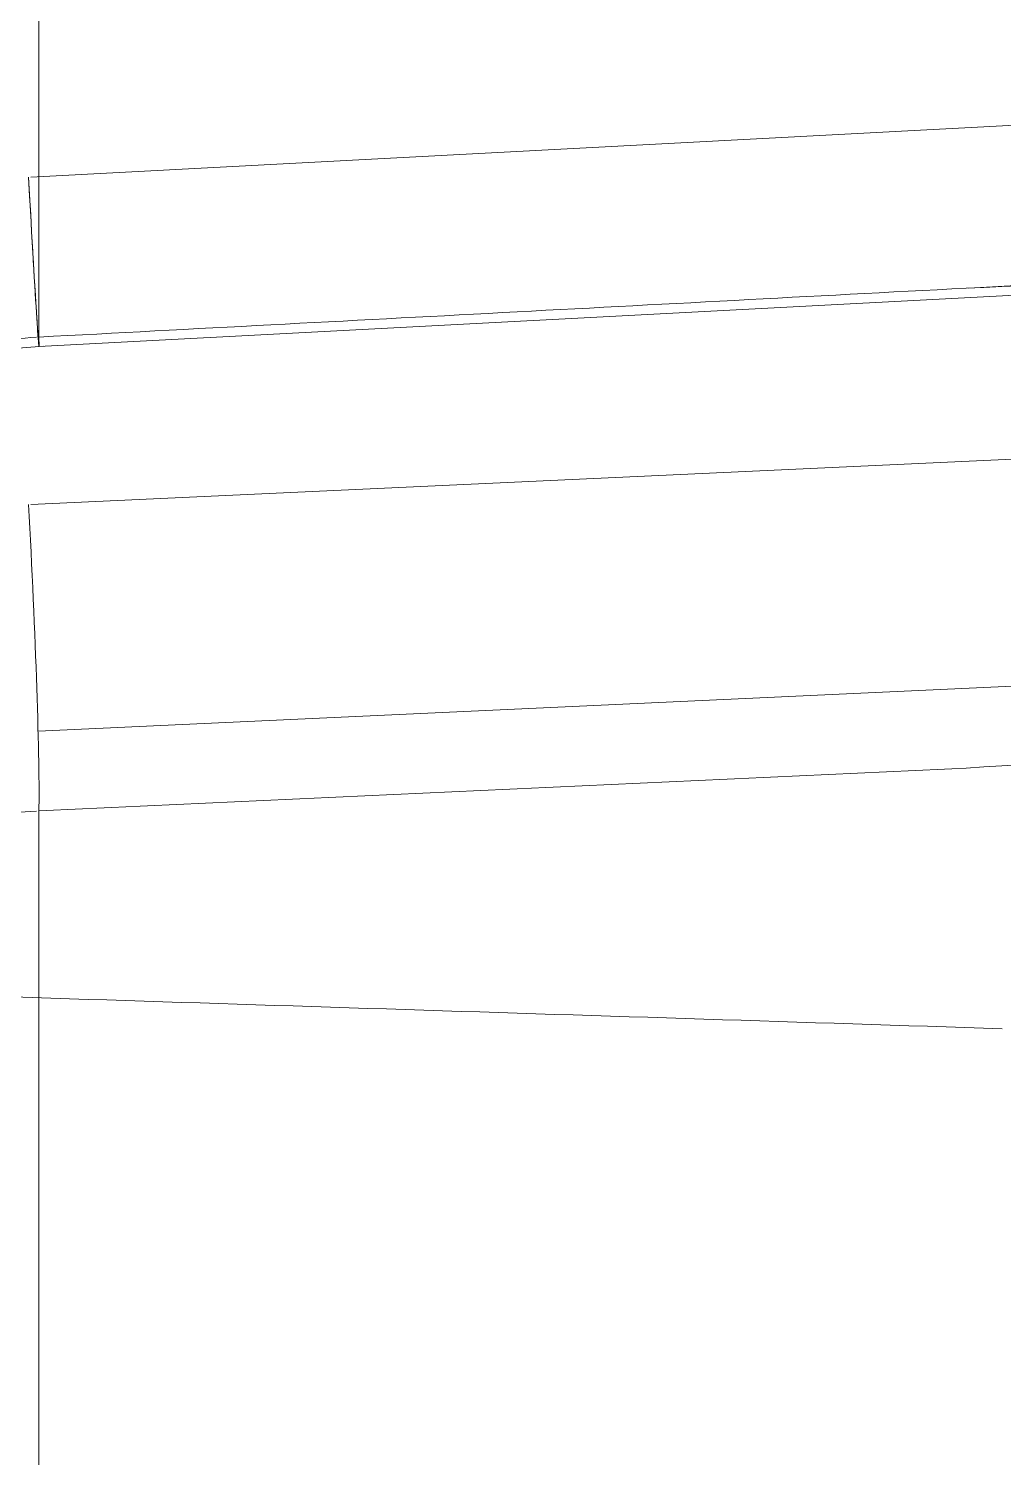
# Model space of a CAD drawing. Header units: millimetres. Extents: x 261 to 3841, y 268 to 4746.
# Drawn here: x 736.776 to 738.771, y 518.271 to 521.195 of the extents above; entities that cross this region are included whole.
import ezdxf
from ezdxf.lldxf.tags import DXFTag

# ---------------------------------------------------------------- set-up
doc = ezdxf.new("R2010")
doc.units = ezdxf.units.MM
doc.layers.add('20', color=7, linetype='Continuous', true_color=0xffffff)
tags = doc.linetypes.add('DASHED', pattern=[25.72, 12.86, -12.86]).pattern_tags.tags
tags[6:7] = [DXFTag(74, 4), DXFTag(75, 0), DXFTag(340, '0'), DXFTag(46, 0.0), DXFTag(50, 0.0), DXFTag(44, 0.0), DXFTag(45, 0.0)]
tags[4:5] = [DXFTag(74, 4), DXFTag(75, 0), DXFTag(340, '0'), DXFTag(46, 0.0), DXFTag(50, 0.0), DXFTag(44, 0.0), DXFTag(45, 0.0)]

msp = doc.modelspace()

# ---------------------------------------------------------------- linework, layer by layer
at = {"layer": '20', "color": 7, "linetype": 'DASHED', "lineweight": 13}
for p, q in [((736.7974, 520.5635), (736.7974, 521.9203)), ((736.7974, 521.9203), (736.7974, 520.5635)), ((736.7812, 520.8907), (740.9256, 521.1094)), ((740.7771, 521.1016), (736.7812, 520.8907)), ((736.7975, 520.5439), (740.8537, 520.7579)), ((740.9256, 520.4128), (736.7812, 520.2209)), ((736.7812, 520.2209), (740.9256, 520.4127)), ((736.7957, 519.7568), (741.0135, 519.9524)), ((736.7974, 516.9392), (736.7974, 519.5937)), ((736.7974, 519.5937), (736.7974, 516.9393))]:
    msp.add_line(p, q, dxfattribs=at)
for centre, major_axis, ratio, start_param, end_param in [((736.7711, 521.0457), (-0.0265, 0.5018), 0.006125, 1.885043, 3.171262), ((736.7711, 521.0457), (0.0265, -0.5018), 0.006125, 5.026689, 6.562964), ((736.7711, 520.0654), (0.0232, -0.502), 0.026017, 0.347777, 1.884052), ((736.7711, 520.0654), (-0.0232, 0.502), 0.026017, 3.489367, 5.025698)]:
    msp.add_ellipse(centre, major_axis=major_axis, ratio=ratio, start_param=start_param, end_param=end_param, dxfattribs=at)
for points, knots in [([(736.7923, 521.9201), (736.7307, 521.9167), (736.6692, 521.9075), (736.5473, 521.8778), (736.487, 521.8569), (736.3717, 521.8041), (736.3165, 521.7722), (736.2132, 521.6987), (736.165, 521.6569), (736.0775, 521.5652), (736.0381, 521.5151), (735.9695, 521.4085), (735.9403, 521.3519), (735.893, 521.2342), (735.8751, 521.1729), (735.8511, 521.0481), (735.845, 520.9846), (735.845, 520.9213)], [0, 0, 0, 0, 0.122105, 0.122105, 0.247519, 0.247519, 0.372932, 0.372932, 0.498346, 0.498346, 0.623759, 0.623759, 0.749173, 0.749173, 0.874586, 0.874586, 1, 1, 1, 1]), ([(735.8676, 521.133), (735.8794, 521.1874), (735.8957, 521.2407), (735.9399, 521.3511), (735.969, 521.4076), (736.0374, 521.5143), (736.0767, 521.5643), (736.1642, 521.6562), (736.2123, 521.698), (736.3156, 521.7717), (736.3708, 521.8037), (736.4864, 521.8567), (736.5469, 521.8776), (736.669, 521.9075), (736.7306, 521.9167), (736.7923, 521.9201)], [0, 0, 0, 0, 0.128129, 0.128129, 0.274082, 0.274082, 0.420036, 0.420036, 0.565989, 0.565989, 0.711943, 0.711943, 0.857896, 0.857896, 1, 1, 1, 1]), ([(735.8371, 519.5728), (735.8362, 519.6999), (735.8793, 519.936), (736.0894, 520.2567), (736.4167, 520.4788), (736.6685, 520.5366), (736.8068, 520.5446)], [0, 0, 0, 0, 0.248103, 0.497267, 0.747844, 1, 1, 1, 1]), ([(735.845, 519.609), (735.845, 519.669), (735.851, 519.7292), (735.8749, 519.8476), (735.8929, 519.9056), (735.9399, 520.0175), (735.969, 520.0714), (736.0374, 520.1731), (736.0767, 520.2209), (736.1642, 520.3086), (736.2123, 520.3486), (736.3156, 520.4193), (736.3708, 520.45), (736.4864, 520.501), (736.5469, 520.5213), (736.669, 520.5504), (736.7306, 520.5595), (736.7924, 520.5632)], [0, 0, 0, 0, 0.125411, 0.125411, 0.250823, 0.250823, 0.376234, 0.376234, 0.501646, 0.501646, 0.627057, 0.627057, 0.752469, 0.752469, 0.87788, 0.87788, 1, 1, 1, 1]), ([(735.845, 518.6379), (735.845, 518.6986), (735.851, 518.7595), (735.8749, 518.8789), (735.8929, 518.9374), (735.9399, 519.0501), (735.969, 519.1043), (736.0374, 519.2064), (736.0767, 519.2544), (736.1642, 519.3422), (736.2123, 519.3822), (736.3156, 519.4526), (736.3708, 519.4831), (736.4864, 519.5336), (736.5469, 519.5535), (736.669, 519.5818), (736.7306, 519.5904), (736.7923, 519.5935)], [0, 0, 0, 0, 0.125413, 0.125413, 0.250827, 0.250827, 0.37624, 0.37624, 0.501654, 0.501654, 0.627067, 0.627067, 0.752481, 0.752481, 0.877894, 0.877894, 1, 1, 1, 1]), ([(736.7923, 519.5935), (736.7307, 519.5904), (736.6692, 519.5818), (736.5473, 519.5537), (736.487, 519.5338), (736.3717, 519.4835), (736.3165, 519.4531), (736.2132, 519.3828), (736.165, 519.3429), (736.0775, 519.2552), (736.0381, 519.2073), (735.9695, 519.1051), (735.9403, 519.0509), (735.893, 518.938), (735.8751, 518.8793), (735.863, 518.8188), (735.8628, 518.8181), (735.8627, 518.8175)], [0, 0, 0, 0, 0.139395, 0.139395, 0.282567, 0.282567, 0.425738, 0.425738, 0.56891, 0.56891, 0.712082, 0.712082, 0.855253, 0.855253, 0.998425, 0.998425, 1, 1, 1, 1])]:
    msp.add_open_spline(points, degree=3, knots=knots, dxfattribs=at)
for points in [[(741.024, 520.7864), (740.2494, 520.7455), (739.4748, 520.7047), (738.7002, 520.6638)], [(738.6952, 520.6636), (739.4731, 520.6983), (740.2511, 520.7329), (741.029, 520.7676)], [(736.7974, 520.5635), (737.43, 520.5968), (738.0626, 520.6302), (738.6952, 520.6636)], [(738.6952, 520.6636), (738.0626, 520.6302), (737.43, 520.5968), (736.7974, 520.5635)], [(738.6952, 519.6816), (739.4731, 519.7255), (740.2511, 519.7694), (741.029, 519.8132)], [(736.7974, 519.5937), (737.43, 519.623), (738.0626, 519.6523), (738.6952, 519.6816)], [(736.3254, 519.2266), (737.1399, 519.2004), (737.9544, 519.1742), (738.7689, 519.1481)]]:
    msp.add_open_spline(points, degree=3, dxfattribs=at)
at = {"layer": '20', "color": 7, "linetype": 'Continuous', "lineweight": 35}
msp.add_open_spline([(736.792, 517.0359), (736.7628, 517.111), (736.7337, 517.1915), (736.6905, 517.3202), (736.6761, 517.3644), (736.6546, 517.4328), (736.6474, 517.4559), (736.6333, 517.5027), (736.6262, 517.5262), (736.5914, 517.6447), (736.5646, 517.7423), (736.5325, 517.8676), (736.5262, 517.8929), (736.5136, 517.9437), (736.5074, 517.9693), (736.4892, 518.0458), (736.4659, 518.1477), (736.4446, 518.2492), (736.4293, 518.3252), (736.4244, 518.3505), (736.4147, 518.401), (736.41, 518.4264), (736.3873, 518.5518), (736.3719, 518.6483), (736.3561, 518.7642), (736.3531, 518.7871), (736.3475, 518.8325), (736.3448, 518.855), (736.3375, 518.9214), (736.3334, 518.9638), (736.3237, 519.0857), (736.3203, 519.1599), (736.3203, 519.2267)], degree=3, knots=[0, 0, 0, 0, 0.125, 0.125, 0.1875, 0.1875, 0.21875, 0.21875, 0.25, 0.25, 0.375, 0.375, 0.40625, 0.40625, 0.4375, 0.4375, 0.5, 0.5625, 0.5625, 0.59375, 0.59375, 0.625, 0.625, 0.75, 0.75, 0.78125, 0.78125, 0.8125, 0.8125, 0.875, 0.875, 1, 1, 1, 1], dxfattribs=at)
at = {"layer": '20', "color": 7, "linetype": 'Continuous', "lineweight": 13}
msp.add_open_spline([(738.7689, 519.1481), (737.9544, 519.1742), (737.1399, 519.2004), (736.3254, 519.2266)], degree=3, dxfattribs=at)

doc.saveas('drawing.dxf')
